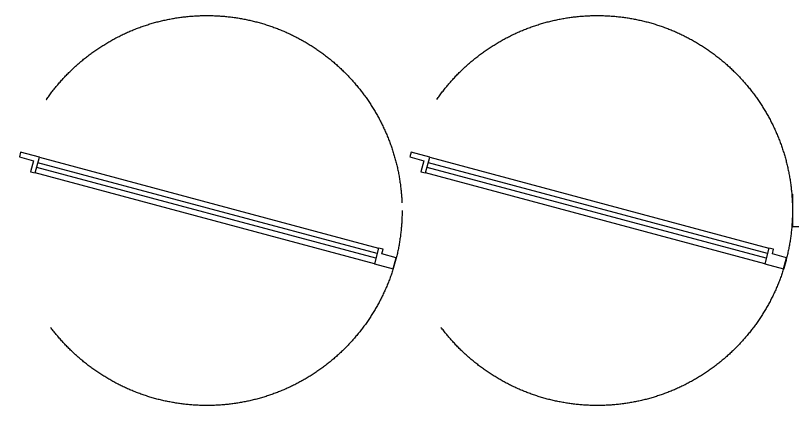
# Model space of a CAD drawing. Header units: millimetres. Extents: x 592430 to 684586, y -483905 to -416366.
# Drawn here: x 634744 to 637134, y -461309 to -460108 of the extents above; entities that cross this region are included whole.
import ezdxf

# ---------------------------------------------------------------- set-up
doc = ezdxf.new("R2010")
doc.units = ezdxf.units.MM
doc.header["$LTSCALE"] = 500
doc.linetypes.add('DASHED4', pattern=[4.5, 3, -1.5])
doc.layers.add('A-ELE-8', color=8, linetype='Continuous')
doc.layers.add('ARCH', color=9, linetype='Continuous')

msp = doc.modelspace()

# ---------------------------------------------------------------- linework, layer by layer
at = {"layer": 'A-ELE-8', "color": 9, "linetype": 'DASHED4'}
for p, q in [((634759.2, -460529), (634755.3, -460543.5)), ((634817.1, -460544.5), (634759.2, -460529)), ((635960.2, -460529), (635956.3, -460543.5)), ((636018.2, -460544.5), (635960.2, -460529)), ((634755.3, -460543.5), (634798.7, -460555.2)), ((634798.7, -460555.2), (634789.7, -460589)), ((634804.2, -460592.8), (634817.1, -460544.5)), ((635855.8, -460841), (634812.6, -460561.4)), ((634817.1, -460544.5), (635860.3, -460824.1)), ((635956.3, -460543.5), (635999.8, -460555.2)), ((635999.8, -460555.2), (635990.7, -460589)), ((636005.2, -460592.8), (636018.2, -460544.5)), ((637056.8, -460841), (636013.6, -460561.4)), ((636018.2, -460544.5), (637061.4, -460824.1)), ((635851.9, -460855.5), (634808.7, -460575.9)), ((637052.9, -460855.5), (636009.7, -460575.9)), ((634789.7, -460589), (634804.2, -460592.8)), ((635847.4, -460872.4), (634804.2, -460592.8)), ((635990.7, -460589), (636005.2, -460592.8)), ((637048.4, -460872.4), (636005.2, -460592.8)), ((635860.3, -460824.1), (635847.4, -460872.4)), ((635874.8, -460828), (635860.3, -460824.1)), ((637061.4, -460824.1), (637048.4, -460872.4)), ((637075.8, -460828), (637061.4, -460824.1)), ((635870.9, -460842.4), (635874.8, -460828)), ((635914.4, -460854.1), (635870.9, -460842.4)), ((637072, -460842.4), (637075.8, -460828)), ((637115.4, -460854.1), (637072, -460842.4)), ((635847.4, -460872.4), (635905.3, -460887.9)), ((635905.3, -460887.9), (635914.4, -460854.1)), ((635905.3, -460887.9), (635914.4, -460854.1)), ((637048.4, -460872.4), (637106.4, -460887.9)), ((637106.4, -460887.9), (637115.4, -460854.1)), ((637106.4, -460887.9), (637115.4, -460854.1))]:
    msp.add_line(p, q, dxfattribs=at)
for centre in [(635332.2, -460708.5), (636533.3, -460708.5)]:
    msp.add_circle(centre, 600.5, dxfattribs=at)
at = {"layer": 'ARCH', "color": 9}
for p in [(637133.8, -460658.5), (641565.2, -460758.5), (641565.2, -460758.5)]:
    msp.add_line(p, (637133.8, -460758.5), dxfattribs=at)

doc.saveas('drawing.dxf')
